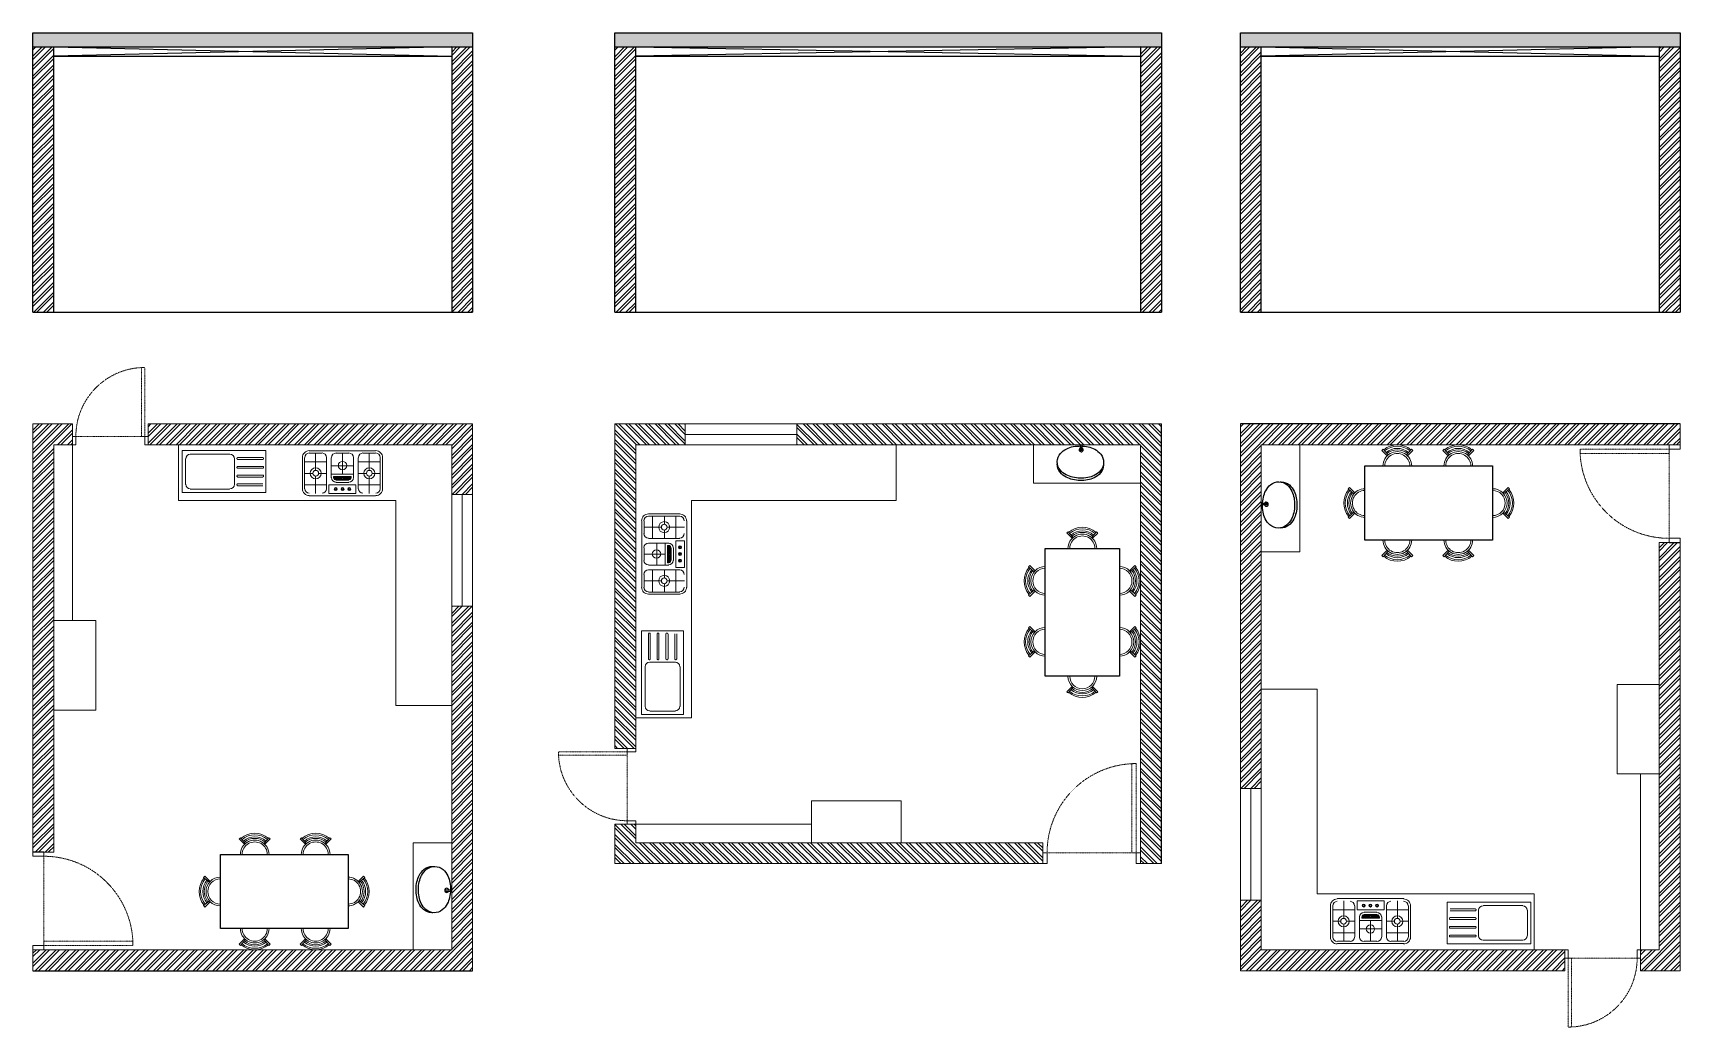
# Model space of a CAD drawing. Header units: inches. Extents: x 213 to 17763, y -4830 to 1802.
# Drawn here: x 8672 to 9380, y 902 to 1329 of the extents above; entities that cross this region are included whole.
import ezdxf

# ---------------------------------------------------------------- set-up
doc = ezdxf.new("R2010")
doc.units = ezdxf.units.IN
doc.header["$MEASUREMENT"] = 0
for name, pattern in [('AUDIT_D_060311083008-3', [0]), ('DASHED2', [0.375, 0.25, -0.125]), ('HIDDEN', [0.375, 0.25, -0.125])]:
    doc.linetypes.add(name, pattern=pattern)
for name, color, linetype in [('.', 30, 'Continuous'), ('A-DOOR', 251, 'AUDIT_D_060311083008-3'), ('A-Door-Frame', 1, 'Continuous'), ('A-Door-Swing', 8, 'HIDDEN'), ('furn', 28, 'Continuous'), ('SAN-FIX', 1, 'Continuous')]:
    doc.layers.add(name, color=color, linetype=linetype)
doc.layers.add('a_MUEBLE', color=3, linetype='Continuous', lineweight=5)
doc.layers.add('ROD', color=7, linetype='Continuous', lineweight=9)
doc.layers.add('PDF_Furniture', color=7, linetype='Continuous', true_color=0xdd8a6d)
doc.layers.add('PDF_SANITARY', color=7, linetype='Continuous', true_color=0x7f7f7f)
pattern_1 = [(50, (0, 0), (7.172602, -0.6275213), [0.75, -8.25]), (355, (0, 0), (-1.3875133, 7.5219213), [0.6, -6.6]), (100.451444, (0.598, -0.052), (5.7850885, 6.8944), [0.637402, -7.011421]), (46.1842, (0, 2), (10.672413, -1.655193), [1.125, -12.375]), (96.63564, (0.889, 1.862), (9.34662, 9.741186), [0.956103, -10.517138]), (351.18416, (0, 2), (9.34662, 9.741186), [0.9, -9.9]), (21, (1, 1.5), (5.9690705, -4.026189), [0.75, -8.25]), (326, (1, 1.5), (2.4331533, 7.2515005), [0.6, -6.6]), (71.451445, (1.4974, 1.1645), (8.402224, 3.2253115), [0.637402, -7.011421]), (37.5, (0, 0), (0.12159855, 3.32893854), [0, -6.52, 0, -6.7, 0, -6.625]), (7.5, (0, 0), (2.6306954, 3.9441171), [0, -3.82, 0, -6.37, 0, -2.525]), (327.5, (-2.23, 0), (5.33822436, -0.2255487), [0, -2.5, 0, -7.8, 0, -10.35]), (317.5, (-3.23, 0), (5.8318617, 1.0010498), [0, -3.25, 0, -5.18, 0, -7.35])]

# ---------------------------------------------------------------- blocks, each defined once
blk = doc.blocks.new('FDFDF')
at = {"color": 0}
blk.add_lwpolyline([(264875.26, 829072.57), (264875.26, 829011.8), (264840.01, 829011.8), (264840.01, 829072.57)], close=True, dxfattribs=at)
at = {"layer": 'a_MUEBLE', "color": 0, "lineweight": 20}
for p, q in [((264852.81, 829077.4), (264850.27, 829079.94)), ((264853.25, 829077.8), (264850.94, 829080.55)), ((264862.03, 829077.8), (264864.33, 829080.55)), ((264862.47, 829077.4), (264865, 829079.93)), ((264834.77, 829061.54), (264832.03, 829063.85)), ((264835.18, 829061.98), (264832.64, 829064.52)), ((264880.09, 829061.98), (264882.63, 829064.52)), ((264880.5, 829061.54), (264883.24, 829063.85)), ((264834.78, 829052.76), (264832.03, 829050.46)), ((264835.18, 829052.32), (264832.64, 829049.79)), ((264880.09, 829052.32), (264882.63, 829049.79)), ((264880.49, 829052.76), (264883.24, 829050.46)), ((264834.77, 829032.55), (264832.03, 829034.85)), ((264835.18, 829032.99), (264832.64, 829035.52)), ((264880.09, 829032.99), (264882.63, 829035.52)), ((264880.5, 829032.55), (264883.24, 829034.85)), ((264834.78, 829023.77), (264832.03, 829021.46)), ((264835.18, 829023.33), (264832.64, 829020.79)), ((264880.09, 829023.33), (264882.63, 829020.79)), ((264880.49, 829023.77), (264883.24, 829021.46)), ((264852.81, 829006.97), (264850.27, 829004.43)), ((264853.25, 829006.57), (264850.94, 829003.82)), ((264862.03, 829006.57), (264864.33, 829003.82)), ((264862.47, 829006.97), (264865, 829004.44))]:
    blk.add_line(p, q, dxfattribs=at)
for centre, radius, start, end in [((264857.63, 829072.57), 10.07, 49.98407, 129.98407), ((264857.63, 829072.57), 9.39, 49.98407, 129.98407), ((264857.63, 829072.57), 8.37, 49.98407, 129.98407), ((264857.63, 829072.57), 10.42, 129.98407, 134.98407), ((264857.63, 829072.57), 6.83, 359.98407, 179.98407), ((264857.63, 829072.57), 5.98, 359.98407, 179.98407), ((264857.63, 829072.57), 7.68, 49.98407, 129.98407), ((264857.63, 829072.57), 10.42, 44.98407, 49.98407), ((264840.01, 829057.16), 10.07, 140.01593, 220.01593), ((264840.01, 829057.16), 9.39, 140.01593, 220.01593), ((264840.01, 829057.16), 8.37, 140.01593, 220.01593), ((264840.01, 829057.16), 10.42, 135.01593, 140.01593), ((264840.01, 829057.16), 7.68, 140.01593, 220.01593), ((264840.01, 829057.16), 6.83, 90.01593, 270.01593), ((264840.01, 829057.16), 5.98, 90.01593, 270.01593), ((264875.26, 829057.16), 6.83, 269.98407, 89.98407), ((264875.26, 829057.16), 5.98, 269.98407, 89.98407), ((264875.26, 829057.16), 7.68, 319.98407, 39.98407), ((264875.26, 829057.16), 8.37, 319.98407, 39.98407), ((264875.26, 829057.16), 9.39, 319.98407, 39.98407), ((264875.26, 829057.16), 10.42, 39.98407, 44.98407), ((264875.26, 829057.16), 10.07, 319.98407, 39.98407), ((264840.01, 829057.16), 10.42, 220.01593, 225.01593), ((264875.26, 829057.16), 10.42, 314.98407, 319.98407), ((264840.01, 829028.16), 10.07, 140.01593, 220.01593), ((264840.01, 829028.16), 9.39, 140.01593, 220.01593), ((264840.01, 829028.16), 10.42, 135.01593, 140.01593), ((264840.01, 829028.16), 6.83, 90.01593, 270.01593), ((264840.01, 829028.16), 5.98, 90.01593, 270.01593), ((264875.26, 829028.16), 6.83, 269.98407, 89.98407), ((264875.26, 829028.16), 5.98, 269.98407, 89.98407), ((264875.26, 829028.16), 9.39, 319.98407, 39.98407), ((264875.26, 829028.16), 10.42, 39.98407, 44.98407), ((264875.26, 829028.16), 10.07, 319.98407, 39.98407), ((264840.01, 829028.16), 8.37, 140.01593, 220.01593), ((264840.01, 829028.16), 7.68, 140.01593, 220.01593), ((264875.26, 829028.16), 7.68, 319.98407, 39.98407), ((264875.26, 829028.16), 8.37, 319.98407, 39.98407), ((264840.01, 829028.16), 10.42, 220.01593, 225.01593), ((264875.26, 829028.16), 10.42, 314.98407, 319.98407), ((264857.63, 829011.8), 6.83, 180.01593, 0.01593), ((264857.63, 829011.8), 5.98, 180.01593, 0.01593), ((264857.63, 829011.8), 10.42, 225.01593, 230.01593), ((264857.63, 829011.8), 10.07, 230.01593, 310.01593), ((264857.63, 829011.8), 9.39, 230.01593, 310.01593), ((264857.63, 829011.8), 8.37, 230.01593, 310.01593), ((264857.63, 829011.8), 7.68, 230.01593, 310.01593), ((264857.63, 829011.8), 10.42, 310.01593, 315.01593)]:
    blk.add_arc(centre, radius, start, end, dxfattribs=at)
blk = doc.blocks.new('WBB')
at = {"layer": 'SAN-FIX'}
for p, q in [((-19.08, 7.01), (-19.08, 4.41)), ((-18.43, 7.01), (-18.43, 4.41))]:
    blk.add_line(p, q, dxfattribs=at)
blk.add_lwpolyline([(-29.16, 13.03, -0.175546), (-27.86, 16.63, -0.104048), (-25.13, 18.78, -0.064612), (-22.29, 19.76, -0.05077), (-18.99, 20.09, -0.05077), (-15.68, 19.76, -0.064612), (-12.84, 18.78, -0.104048), (-10.12, 16.63, -0.175546), (-8.81, 13.03, -0.022698), (-8.83, 12.52, -0.104048)], format="xyb", dxfattribs=at)
blk.add_lwpolyline([(-29.16, 12.01, -0.175546), (-27.86, 15.61, -0.104048), (-25.13, 17.76, -0.064612), (-22.29, 18.74, -0.05077), (-18.99, 19.08, -0.05077), (-15.68, 18.74, -0.064612), (-12.84, 17.76, -0.104048), (-10.12, 15.61, -0.175546), (-8.81, 12.01, -0.175546), (-10.12, 8.41, -0.104048), (-12.84, 6.26, -0.064612), (-15.68, 5.28, -0.05077), (-18.99, 4.94, -0.05077), (-22.29, 5.28, -0.064612), (-25.13, 6.26, -0.104048), (-27.86, 8.41, -0.175546)], format="xyb", close=True, dxfattribs=at)
blk.add_circle((-18.76, 6.61), 0.894, dxfattribs=at)
blk = doc.blocks.new('*U34')
at = {"layer": 'A-Door-Frame', "lineweight": 5}
for p, q in [((0, -100), (0, 0)), ((900, -100), (900, 0))]:
    blk.add_line(p, q, dxfattribs=at)
for points in [[(0, -100), (40, -100), (40, 0), (0, 0)], [(900, -100), (860, -100), (860, 0), (900, 0)]]:
    blk.add_lwpolyline(points, dxfattribs=at)
at = {"layer": 'A-Door-Swing', "linetype": 'DASHED2', "lineweight": 5}
blk.add_line((47, 0), (867, 0), dxfattribs=at)
blk.add_lwpolyline([(40, 0), (40, 820), (80, 820), (80, 0)], close=True, dxfattribs=at)
blk.add_arc((40, 0), 820, 360, 90, dxfattribs=at)
blk = doc.blocks.new('9iuygtfdx')
at = {"layer": 'PDF_SANITARY', "color": 254, "lineweight": 5}
for points in [[(8804.29, 1162.93), (8775.75, 1162.93)], [(8781.23, 1161.93), (8775.75, 1161.93)], [(8778.49, 1161.93), (8778.49, 1154.58)], [(8792.76, 1161.93), (8787.28, 1161.93)], [(8790.02, 1161.93), (8790.02, 1152.99)], [(8804.29, 1161.93), (8798.81, 1161.93)], [(8801.55, 1161.93), (8801.55, 1154.58)], [(8772.87, 1160.05), (8772.87, 1146.65)], [(8773.73, 1160.05), (8773.73, 1146.65)], [(8783.24, 1158.32), (8773.73, 1158.32)], [(8783.24, 1160.05), (8783.24, 1146.65)], [(8785.26, 1160.05), (8785.26, 1151.4)], [(8794.77, 1156.59), (8785.26, 1156.59)], [(8794.77, 1160.05), (8794.77, 1151.4)], [(8796.79, 1160.05), (8796.79, 1146.65)], [(8796.79, 1158.32), (8806.3, 1158.32)], [(8806.3, 1160.05), (8806.3, 1146.65)], [(8807.31, 1160.05), (8807.31, 1146.65)], [(8773.73, 1153.28), (8777.34, 1153.28)], [(8783.24, 1148.38), (8773.73, 1148.38)], [(8778.49, 1152.13), (8778.49, 1144.63)], [(8779.79, 1153.28), (8783.24, 1153.28)], [(8794.77, 1152.99), (8785.26, 1152.99)], [(8793.77, 1151.69), (8786.27, 1151.69)], [(8789.73, 1151.12), (8786.27, 1151.12)], [(8789.73, 1150.97), (8786.42, 1150.97)], [(8793.48, 1150.68), (8786.56, 1150.68)], [(8792.76, 1150.4), (8787.28, 1150.4)], [(8792.76, 1149.39), (8787.28, 1149.39)], [(8793.77, 1151.12), (8790.45, 1151.12)], [(8793.62, 1150.97), (8790.45, 1150.97)], [(8800.4, 1153.28), (8796.79, 1153.28)], [(8796.79, 1148.38), (8806.3, 1148.38)], [(8801.55, 1152.13), (8801.55, 1144.63)], [(8806.3, 1153.28), (8802.7, 1153.28)], [(8804.29, 1143.62), (8775.75, 1143.62)]]:
    blk.add_lwpolyline(points, dxfattribs=at)
for points in [[(8784.25, 1144.63), (8795.78, 1144.63), (8795.78, 1148.38), (8784.25, 1148.38)], [(8786.27, 1151.98), (8793.77, 1151.98), (8793.77, 1151.4), (8786.27, 1151.4)]]:
    blk.add_lwpolyline(points, close=True, dxfattribs=at)
for centre, radius in [((8778.56, 1153.35), 2.38), ((8778.56, 1153.35), 1.23), ((8790.09, 1156.67), 1.8), ((8801.62, 1153.35), 2.38), ((8801.62, 1153.35), 1.23), ((8787.21, 1146.58), 0.649), ((8787.21, 1146.58), 0.36), ((8790.09, 1146.58), 0.649), ((8790.09, 1151.19), 0.36), ((8790.09, 1146.58), 0.36), ((8792.97, 1146.58), 0.649), ((8792.97, 1146.58), 0.36)]:
    blk.add_circle(centre, radius, dxfattribs=at)
for centre, radius, start, end in [((8775.82, 1160.12), 2.95, 89.99999, 180.00001), ((8775.82, 1160.12), 1.95, 90.00002, 179.99998), ((8781.3, 1160.12), 1.95, 0.00002, 89.99998), ((8787.35, 1160.12), 1.95, 90.00002, 179.99998), ((8792.83, 1160.12), 1.95, 0.00002, 89.99998), ((8798.88, 1160.12), 1.95, 90.00002, 179.99998), ((8804.36, 1160.12), 2.95, 359.99999, 90.00001), ((8804.36, 1160.12), 1.95, 0.00002, 89.99998), ((8787.35, 1151.48), 1.95, 180.00002, 269.99998), ((8787.35, 1151.48), 0.937, 180.00001, 269.99999), ((8792.83, 1151.48), 0.937, 270.00001, 359.99999), ((8792.83, 1151.48), 1.95, 270.00002, 359.99998), ((8775.82, 1146.72), 2.95, 179.99999, 270.00001), ((8775.82, 1146.72), 1.95, 180.00002, 269.99998), ((8781.3, 1146.72), 1.95, 270.00002, 359.99998), ((8798.88, 1146.72), 1.95, 180.00002, 269.99998), ((8804.36, 1146.72), 2.95, 269.99999, 0.00001), ((8804.36, 1146.72), 1.95, 270.00002, 359.99998)]:
    blk.add_arc(centre, radius, start, end, dxfattribs=at)

msp = doc.modelspace()

# ---------------------------------------------------------------- hatches: boundary and pattern name
at = {"layer": '.'}
h = msp.add_hatch(dxfattribs=at)
h.set_pattern_fill('AR-CONC', color=1)
h.set_pattern_definition(pattern_1)
h.paths.add_polyline_path([(8860.66, 1329.18), (8671.66, 1329.18), (8671.66, 1323.18), (8860.66, 1323.18)])
h = msp.add_hatch(dxfattribs=at)
h.set_pattern_fill('AR-CONC', color=1)
h.set_pattern_definition(pattern_1)
h.paths.add_polyline_path([(9156.76, 1329.18), (8921.76, 1329.18), (8921.76, 1323.18), (9156.76, 1323.18)])
h = msp.add_hatch(dxfattribs=at)
h.set_pattern_fill('AR-CONC', color=1)
h.set_pattern_definition(pattern_1)
h.paths.add_polyline_path([(9379.65, 1329.18), (9190.65, 1329.18), (9190.65, 1323.18), (9379.65, 1323.18)])
at = {"layer": '.', "lineweight": 5, "true_color": 0xed1f24}
h = msp.add_hatch(dxfattribs=at)
h.set_pattern_fill('ANSI32', color=240, scale=8)
h.paths.add_polyline_path([(8680.66, 1323.18), (8671.66, 1323.18), (8671.66, 1209.18), (8680.66, 1209.18)])
h.paths.add_polyline_path([(8860.66, 1323.18), (8851.66, 1323.18), (8851.66, 1209.18), (8860.66, 1209.18)])
at = {"layer": '.'}
h = msp.add_hatch(dxfattribs=at)
h.set_pattern_fill('ANSI32', color=1, scale=8)
h.paths.add_polyline_path([(8930.76, 1323.18), (8921.76, 1323.18), (8921.76, 1209.18), (8930.76, 1209.18)])
h.paths.add_polyline_path([(9156.76, 1323.18), (9147.76, 1323.18), (9147.76, 1209.18), (9156.76, 1209.18)])
h = msp.add_hatch(dxfattribs=at)
h.set_pattern_fill('ANSI32', color=1, scale=8)
h.paths.add_polyline_path([(9379.65, 1323.18), (9370.65, 1323.18), (9370.65, 1209.18), (9379.65, 1209.18)])
h.paths.add_polyline_path([(9199.65, 1323.18), (9190.65, 1323.18), (9190.65, 1209.18), (9199.65, 1209.18)])
at = {"layer": '.', "lineweight": 5}
h = msp.add_hatch(dxfattribs=at)
h.set_pattern_fill('ANSI32', color=1, scale=8)
h.set_pattern_definition([(45, (7.2077, -13.4014), (-2.1213203, 2.1213203), []), (45, (8.622, -13.4014), (-2.1213203, 2.1213203), [])])
h.paths.add_polyline_path([(8860.66, 1161.18), (8734.29, 1161.18), (8721.16, 1161.18), (8721.16, 1152.18), (8851.66, 1152.18), (8851.66, 1130.87), (8860.66, 1130.87)])
h.paths.add_polyline_path([(8860.66, 1082.87), (8851.66, 1082.87), (8851.66, 981.18), (8851.66, 935.18), (8835.16, 935.18), (8680.66, 935.18), (8671.66, 935.18), (8671.66, 926.18), (8860.66, 926.18)])
h.paths.add_polyline_path([(8680.66, 1152.18), (8688.66, 1152.18), (8688.66, 1155.8), (8688.66, 1161.18), (8671.66, 1161.18), (8671.66, 977.24), (8676.33, 977.24), (8680.66, 977.18)])
h = msp.add_hatch(dxfattribs=at)
h.set_pattern_fill('ANSI32', color=1, scale=8, angle=90)
h.set_pattern_definition([(135, (10096.3463, -7692.2694), (-2.1213203, -2.1213203), []), (135, (10096.3463, -7690.8552), (-2.1213203, -2.1213203), [])])
h.paths.add_polyline_path([(8921.76, 1161.18), (8921.76, 1034.82), (8921.76, 1021.68), (8930.76, 1021.68), (8930.76, 1152.18), (8952.07, 1152.18), (8952.07, 1161.18)])
h.paths.add_polyline_path([(9000.07, 1161.18), (9000.07, 1152.18), (9101.76, 1152.18), (9147.76, 1152.18), (9147.76, 1135.68), (9147.76, 981.18), (9147.76, 972.18), (9156.76, 972.18), (9156.76, 1161.18)])
h.paths.add_polyline_path([(8930.76, 981.18), (8930.76, 989.18), (8927.15, 989.18), (8921.76, 989.18), (8921.76, 972.18), (9105.71, 972.18), (9105.71, 976.86), (9105.76, 981.18)])
h = msp.add_hatch(dxfattribs=at)
h.set_pattern_fill('ANSI32', color=1, scale=8, angle=180)
h.set_pattern_definition([(225, (18044.1013, 2100.7704), (2.1213203, -2.1213203), []), (225, (18042.687, 2100.7704), (2.1213203, -2.1213203), [])])
h.paths.add_polyline_path([(9190.65, 926.18), (9317.01, 926.18), (9330.15, 926.18), (9330.15, 935.18), (9199.65, 935.18), (9199.65, 956.49), (9190.65, 956.49)])
h.paths.add_polyline_path([(9190.65, 1004.49), (9199.65, 1004.49), (9199.65, 1106.18), (9199.65, 1152.18), (9216.15, 1152.18), (9370.65, 1152.18), (9379.65, 1152.18), (9379.65, 1161.18), (9190.65, 1161.18)])
h.paths.add_polyline_path([(9370.65, 935.18), (9362.65, 935.18), (9362.65, 931.57), (9362.65, 926.18), (9379.65, 926.18), (9379.65, 1110.13), (9374.97, 1110.13), (9370.65, 1110.18)])

# ---------------------------------------------------------------- linework, layer by layer
for p, q in [((8671.66, 1209.18), (8671.66, 1329.18)), ((8671.66, 1329.18), (8860.66, 1329.18)), ((8860.66, 1329.18), (8860.66, 1209.18)), ((8921.76, 1209.18), (8921.76, 1329.18)), ((8921.76, 1329.18), (9156.76, 1329.18)), ((9156.76, 1329.18), (9156.76, 1209.18)), ((9190.65, 1209.18), (9190.65, 1329.18)), ((9190.65, 1329.18), (9379.65, 1329.18)), ((9379.65, 1329.18), (9379.65, 1209.18)), ((8671.66, 1323.18), (8860.66, 1323.18)), ((8680.66, 1209.18), (8680.66, 1323.18)), ((8680.66, 1323.18), (8851.66, 1319.18)), ((8851.66, 1323.18), (8680.66, 1319.18)), ((8680.66, 1319.18), (8851.66, 1319.18)), ((8851.66, 1323.18), (8851.66, 1209.18)), ((8921.76, 1323.18), (9156.76, 1323.18)), ((8930.76, 1209.18), (8930.76, 1323.18)), ((8930.76, 1323.18), (9147.76, 1319.18)), ((9147.76, 1323.18), (8930.76, 1319.18)), ((8930.76, 1319.18), (9147.76, 1319.18)), ((9147.76, 1323.18), (9147.76, 1209.18)), ((9190.65, 1323.18), (9379.65, 1323.18)), ((9199.65, 1209.18), (9199.65, 1323.18)), ((9199.65, 1323.18), (9370.65, 1319.18)), ((9370.65, 1323.18), (9199.65, 1319.18)), ((9199.65, 1319.18), (9370.65, 1319.18)), ((9370.65, 1323.18), (9370.65, 1209.18)), ((8671.66, 1209.18), (8860.66, 1209.18)), ((8719.5, 1209.18), (8719.5, 1209.18)), ((8921.76, 1209.18), (9156.76, 1209.18)), ((9190.65, 1209.18), (9379.65, 1209.18)), ((9156.76, 972.18), (9156.76, 1161.18)), ((9379.65, 1161.18), (9190.65, 1161.18)), ((8671.66, 926.18), (8860.66, 926.18))]:
    msp.add_line(p, q)
at = {"layer": 'PDF_Furniture', "lineweight": 0}
for points in [[(8735.75, 1133.12), (8735.75, 1131.68), (8735.75, 1149.69), (8771.78, 1149.69), (8771.78, 1131.68), (8770.77, 1131.68)], [(8756.22, 1148.11), (8739.21, 1148.11)], [(8737.19, 1146.09), (8737.19, 1135.14)], [(8758.23, 1135.14), (8758.23, 1146.09)], [(8759.24, 1146.09), (8759.24, 1146.38)], [(8759.24, 1142.34), (8759.24, 1142.63)], [(8770.48, 1146.67), (8759.53, 1146.67)], [(8770.48, 1145.94), (8759.53, 1145.94)], [(8770.48, 1142.92), (8759.53, 1142.92)], [(8770.48, 1142.2), (8759.53, 1142.2)], [(8770.77, 1146.09), (8770.77, 1146.38)], [(8770.77, 1142.34), (8770.77, 1142.63)], [(8756.22, 1133.12), (8739.21, 1133.12)], [(8759.24, 1138.59), (8759.24, 1138.88)], [(8759.24, 1134.85), (8759.24, 1135.14)], [(8770.48, 1139.17), (8759.53, 1139.17)], [(8770.48, 1138.31), (8759.53, 1138.31)], [(8770.48, 1135.42), (8759.53, 1135.42)], [(8770.48, 1134.56), (8759.53, 1134.56)], [(8770.77, 1138.59), (8770.77, 1138.88)], [(8771.78, 1131.68), (8735.75, 1131.68)], [(8949.83, 1036.27), (8951.27, 1036.27), (8933.25, 1036.27), (8933.25, 1072.3), (8951.27, 1072.3), (8951.27, 1071.3)], [(8936.28, 1071.01), (8936.28, 1060.05)], [(8936.86, 1071.3), (8936.57, 1071.3)], [(8937, 1071.01), (8937, 1060.05)], [(8940.03, 1071.01), (8940.03, 1060.05)], [(8940.6, 1071.3), (8940.31, 1071.3)], [(8940.75, 1071.01), (8940.75, 1060.05)], [(8943.77, 1071.01), (8943.77, 1060.05)], [(8944.35, 1071.3), (8944.06, 1071.3)], [(8944.64, 1071.01), (8944.64, 1060.05)], [(8947.52, 1071.01), (8947.52, 1060.05)], [(8948.39, 1071.01), (8948.39, 1060.05)], [(8951.27, 1072.3), (8951.27, 1036.27)], [(8934.84, 1056.74), (8934.84, 1039.73)], [(8936.86, 1059.77), (8936.57, 1059.77)], [(8947.81, 1058.76), (8936.86, 1058.76)], [(8940.6, 1059.77), (8940.31, 1059.77)], [(8944.35, 1059.77), (8944.06, 1059.77)], [(8948.1, 1059.77), (8947.81, 1059.77)], [(8949.83, 1056.74), (8949.83, 1039.73)], [(8936.86, 1037.72), (8947.81, 1037.72)], [(9315.56, 954.25), (9315.56, 955.69), (9315.56, 937.68), (9279.53, 937.68), (9279.53, 955.69), (9280.54, 955.69)], [(9279.53, 955.69), (9315.56, 955.69)], [(9280.54, 948.77), (9280.54, 948.49)], [(9280.82, 952.81), (9291.78, 952.81)], [(9280.82, 951.94), (9291.78, 951.94)], [(9280.82, 949.06), (9291.78, 949.06)], [(9292.07, 952.52), (9292.07, 952.23)], [(9292.07, 948.77), (9292.07, 948.49)], [(9293.07, 952.23), (9293.07, 941.28)], [(9295.09, 954.25), (9312.1, 954.25)], [(9314.12, 941.28), (9314.12, 952.23)], [(9280.54, 945.03), (9280.54, 944.74)], [(9280.82, 948.2), (9291.78, 948.2)], [(9280.82, 945.17), (9291.78, 945.17)], [(9280.82, 944.45), (9291.78, 944.45)], [(9292.07, 945.03), (9292.07, 944.74)], [(9280.54, 941.28), (9280.54, 940.99)], [(9280.82, 941.42), (9291.78, 941.42)], [(9280.82, 940.7), (9291.78, 940.7)], [(9292.07, 941.28), (9292.07, 940.99)], [(9295.09, 939.26), (9312.1, 939.26)]]:
    msp.add_lwpolyline(points, dxfattribs=at)
for centre, radius, start, end in [((8739.28, 1146.16), 1.95, 90.00002, 179.99998), ((8756.29, 1146.16), 1.95, 0.00002, 89.99998), ((8759.6, 1146.45), 0.216, 89.99986, 180.00014), ((8759.6, 1146.16), 0.216, 179.99986, 270.00014), ((8759.6, 1142.7), 0.216, 89.99986, 180.00014), ((8759.6, 1142.41), 0.216, 179.99986, 270.00014), ((8770.56, 1146.45), 0.216, 359.99986, 90.00014), ((8770.56, 1146.16), 0.216, 269.99986, 0.00014), ((8770.56, 1142.7), 0.216, 359.99986, 90.00014), ((8770.56, 1142.41), 0.216, 269.99986, 0.00014), ((8739.28, 1135.21), 1.95, 180.00002, 269.99998), ((8756.29, 1135.21), 1.95, 270.00002, 359.99998), ((8759.6, 1138.96), 0.216, 89.99986, 180.00014), ((8759.6, 1138.67), 0.216, 179.99986, 270.00014), ((8759.6, 1135.21), 0.216, 89.99986, 180.00014), ((8759.6, 1134.92), 0.216, 179.99986, 270.00014), ((8770.56, 1138.96), 0.216, 359.99986, 90.00014), ((8770.56, 1138.67), 0.216, 269.99986, 0.00014), ((8936.5, 1071.08), 0.216, 89.99986, 180.00014), ((8936.78, 1071.08), 0.216, 359.99986, 90.00014), ((8940.24, 1071.08), 0.216, 89.99986, 180.00014), ((8940.53, 1071.08), 0.216, 359.99986, 90.00014), ((8943.99, 1071.08), 0.216, 89.99986, 180.00014), ((8944.28, 1071.08), 0.216, 359.99986, 90.00014), ((8936.78, 1056.81), 1.95, 90.00002, 179.99998), ((8936.5, 1060.13), 0.216, 179.99986, 270.00014), ((8936.78, 1060.13), 0.216, 269.99986, 0.00014), ((8940.24, 1060.13), 0.216, 179.99986, 270.00014), ((8940.53, 1060.13), 0.216, 269.99986, 0.00014), ((8943.99, 1060.13), 0.216, 179.99986, 270.00014), ((8944.28, 1060.13), 0.216, 269.99986, 0.00014), ((8947.74, 1060.13), 0.216, 179.99986, 270.00014), ((8947.74, 1056.81), 1.95, 0.00002, 89.99998), ((8948.03, 1060.13), 0.216, 269.99986, 0.00014), ((8936.78, 1039.8), 1.95, 180.00002, 269.99998), ((8947.74, 1039.8), 1.95, 270.00002, 359.99998), ((9280.75, 948.7), 0.216, 89.99986, 180.00014), ((9291.71, 952.45), 0.216, 359.99986, 90.00014), ((9291.71, 952.16), 0.216, 269.99986, 0.00014), ((9291.71, 948.7), 0.216, 359.99986, 90.00014), ((9295.02, 952.16), 1.95, 90.00002, 179.99998), ((9312.03, 952.16), 1.95, 0.00002, 89.99998), ((9280.75, 948.41), 0.216, 179.99986, 270.00014), ((9280.75, 944.96), 0.216, 89.99986, 180.00014), ((9280.75, 944.67), 0.216, 179.99986, 270.00014), ((9291.71, 948.41), 0.216, 269.99986, 0.00014), ((9291.71, 944.96), 0.216, 359.99986, 90.00014), ((9291.71, 944.67), 0.216, 269.99986, 0.00014), ((9280.75, 941.21), 0.216, 89.99986, 180.00014), ((9280.75, 940.92), 0.216, 179.99986, 270.00014), ((9291.71, 941.21), 0.216, 359.99986, 90.00014), ((9291.71, 940.92), 0.216, 269.99986, 0.00014), ((9295.02, 941.21), 1.95, 180.00002, 269.99998), ((9312.03, 941.21), 1.95, 270.00002, 359.99998)]:
    msp.add_arc(centre, radius, start, end, dxfattribs=at)
at = {"layer": 'ROD'}
for p, q in [((8688.66, 1161.18), (8671.66, 1161.18)), ((8671.66, 1161.18), (8671.66, 977.18)), ((8860.66, 1161.18), (8734.29, 1161.18)), ((8860.66, 926.18), (8860.66, 1161.18)), ((9156.76, 1161.18), (8921.76, 1161.18)), ((8921.76, 1161.18), (8921.76, 1034.82)), ((9190.65, 1161.18), (9190.65, 926.18)), ((9379.65, 1152.18), (9379.65, 1161.18)), ((8680.66, 1152.18), (8688.66, 1152.18)), ((8680.66, 977.18), (8680.66, 1152.18)), ((8680.66, 1152.18), (8688.66, 1152.18)), ((8721.16, 1152.18), (8851.66, 1152.18)), ((8851.66, 1152.18), (8851.66, 981.18)), ((8930.76, 1152.18), (9101.76, 1152.18)), ((8930.76, 1021.68), (8930.76, 1152.18)), ((9147.76, 1152.18), (9147.76, 981.18)), ((9199.65, 1152.18), (9370.65, 1152.18)), ((9370.65, 1152.18), (9379.65, 1152.18)), ((9199.65, 935.18), (9199.65, 1106.18)), ((9370.65, 1110.18), (9370.65, 935.18)), ((9379.65, 1110.18), (9370.65, 1110.18)), ((9379.65, 926.18), (9379.65, 1110.18)), ((8921.76, 989.18), (8921.76, 972.18)), ((8930.76, 981.18), (8930.76, 989.18)), ((8930.76, 981.18), (8930.76, 989.18)), ((8671.66, 977.18), (8680.66, 977.18)), ((9105.76, 981.18), (8930.76, 981.18)), ((9105.76, 972.18), (9105.76, 981.18)), ((9147.76, 981.18), (9147.76, 972.18)), ((8921.76, 972.18), (9105.76, 972.18)), ((9147.76, 972.18), (9156.76, 972.18)), ((8671.66, 935.18), (8671.66, 926.18)), ((8680.66, 935.18), (8671.66, 935.18)), ((8851.66, 935.18), (8680.66, 935.18)), ((9330.15, 935.18), (9199.65, 935.18)), ((9370.65, 935.18), (9362.65, 935.18)), ((9370.65, 935.18), (9362.65, 935.18)), ((9190.65, 926.18), (9317.01, 926.18)), ((9362.65, 926.18), (9379.65, 926.18))]:
    msp.add_line(p, q, dxfattribs=at)
at = {"layer": 'ROD', "color": 5}
for p, q in [((9000.07, 1156.68), (8952.07, 1156.68)), ((8856.16, 1082.87), (8856.16, 1130.87)), ((9195.15, 1004.49), (9195.15, 956.49))]:
    msp.add_line(p, q, dxfattribs=at)
at = {"layer": 'ROD', "color": 251, "true_color": 0x636466}
for p, q in [((8734.29, 1152.18), (8734.29, 1128.18)), ((8734.29, 1128.18), (8827.66, 1128.18)), ((8827.66, 1128.18), (8827.66, 1040.18)), ((8954.76, 1128.18), (9042.76, 1128.18)), ((8954.76, 1034.82), (8954.76, 1128.18)), ((9223.65, 959.18), (9223.65, 1047.18)), ((8930.76, 1034.82), (8954.76, 1034.82)), ((9317.01, 959.18), (9223.65, 959.18)), ((9317.01, 935.18), (9317.01, 959.18))]:
    msp.add_line(p, q, dxfattribs=at)
at = {"layer": 'ROD'}
for points in [[(8688.66, 1152.18), (8688.66, 1161.18)], [(8721.16, 1161.18), (8721.16, 1152.18)], [(8721.16, 1161.18), (8740.79, 1161.18)], [(8734.29, 1161.18), (8740.79, 1161.18)], [(9042.76, 1128.18), (9042.76, 1152.18)], [(8921.76, 1034.82), (8921.76, 1041.32)], [(8921.76, 1021.68), (8921.76, 1041.32)], [(9223.65, 1047.18), (9199.65, 1047.18)], [(8827.66, 1040.18), (8851.66, 1040.18)], [(8921.76, 1021.68), (8930.76, 1021.68)], [(8930.76, 989.18), (8921.76, 989.18)], [(9330.15, 926.18), (9330.15, 935.18)], [(9362.65, 935.18), (9362.65, 926.18)], [(9317.01, 926.18), (9310.51, 926.18)], [(9330.15, 926.18), (9310.51, 926.18)]]:
    msp.add_lwpolyline(points, dxfattribs=at)
at = {"layer": 'ROD', "color": 5}
for points in [[(8952.07, 1161.18), (8952.07, 1152.18), (9000.07, 1152.18), (9000.07, 1161.18)], [(8860.66, 1130.87), (8851.66, 1130.87), (8851.66, 1082.87), (8860.66, 1082.87)], [(9190.65, 956.49), (9199.65, 956.49), (9199.65, 1004.49), (9190.65, 1004.49)]]:
    msp.add_lwpolyline(points, close=True, dxfattribs=at)
at = {"layer": 'ROD', "color": 252, "true_color": 0x939598}
for points in [[(8688.66, 1152.18), (8680.66, 1152.18), (8680.66, 1076.64), (8688.66, 1076.64)], [(9362.65, 935.18), (9370.65, 935.18), (9370.65, 1010.73), (9362.65, 1010.73)], [(8930.76, 989.18), (8930.76, 981.18), (9006.3, 981.18), (9006.3, 989.18)]]:
    msp.add_lwpolyline(points, close=True, dxfattribs=at)
at = {"layer": 'ROD'}
for points in [[(9101.76, 1152.18), (9101.76, 1135.68), (9147.76, 1135.68), (9147.76, 1152.18)], [(9199.65, 1106.18), (9216.15, 1106.18), (9216.15, 1152.18), (9199.65, 1152.18)], [(8698.66, 1038.14), (8680.66, 1038.14), (8680.66, 1076.64), (8698.66, 1076.64)], [(9352.65, 1049.23), (9370.65, 1049.23), (9370.65, 1010.73), (9352.65, 1010.73)], [(9044.8, 999.18), (9044.8, 981.18), (9006.3, 981.18), (9006.3, 999.18)], [(8851.66, 981.18), (8835.16, 981.18), (8835.16, 935.18), (8851.66, 935.18)]]:
    msp.add_lwpolyline(points, close=True, dxfattribs=at)

# ---------------------------------------------------------------- block references
msp.add_blockref('9iuygtfdx', (14.64, -13.4))
for p, rotation in [((10096.35, -7684.83), 90), ((18036.66, 2100.77), 180)]:
    msp.add_blockref('9iuygtfdx', p, dxfattribs=dict(rotation=rotation))
at = {"layer": 'A-DOOR', "lineweight": 5}
for p, xscale, yscale, zscale in [((8721.16, 1155.8), -0.03611111111109516, 0.03611111111109516, 0.03611111111109516), ((9147.76, 976.86), -0.04672722581929388, 0.04672722581929388, 0.04672722581929388)]:
    msp.add_blockref('*U34', p, dxfattribs=dict(at, xscale=xscale, yscale=yscale, zscale=zscale))
for p, xscale, yscale, zscale, rotation in [((9374.97, 1152.18), -0.04672722581929388, 0.04672722581929388, 0.04672722581929388, 90), ((8927.15, 1021.68), -0.03611111111109516, 0.03611111111109516, 0.03611111111109516, 90), ((8676.33, 935.18), -0.04672722581929388, 0.04672722581929388, 0.04672722581929388, 270), ((9330.15, 931.57), -0.03611111111109516, 0.03611111111109516, 0.03611111111109516, 180)]:
    msp.add_blockref('*U34', p, dxfattribs=dict(at, xscale=xscale, yscale=yscale, zscale=zscale, rotation=rotation))
at = {"layer": 'furn', "color": 241, "true_color": 0xf7abae, "xscale": 0.9032898589369456, "yscale": 0.9032898589369456, "zscale": 0.9032898589369456}
for p, rotation in [((758152.48, -238067.73), 90.00369698138151), ((-230072.16, -747800.65), 0.003696981381515149), ((-740101.17, 240155.1), 270.0036969813815)]:
    msp.add_blockref('FDFDF', p, dxfattribs=dict(at, rotation=rotation))
at = {"layer": 'SAN-FIX', "xscale": -0.978079365962185, "yscale": 0.9780793680751231, "zscale": 0.9780793664684282}
for p, rotation in [((9140.7, 1156.17), 178.9590447635138), ((9195.66, 1145.12), 268.9590447635137), ((8855.65, 942.25), 88.95904476351375)]:
    msp.add_blockref('WBB', p, dxfattribs=dict(at, rotation=rotation))

doc.saveas('drawing.dxf')
